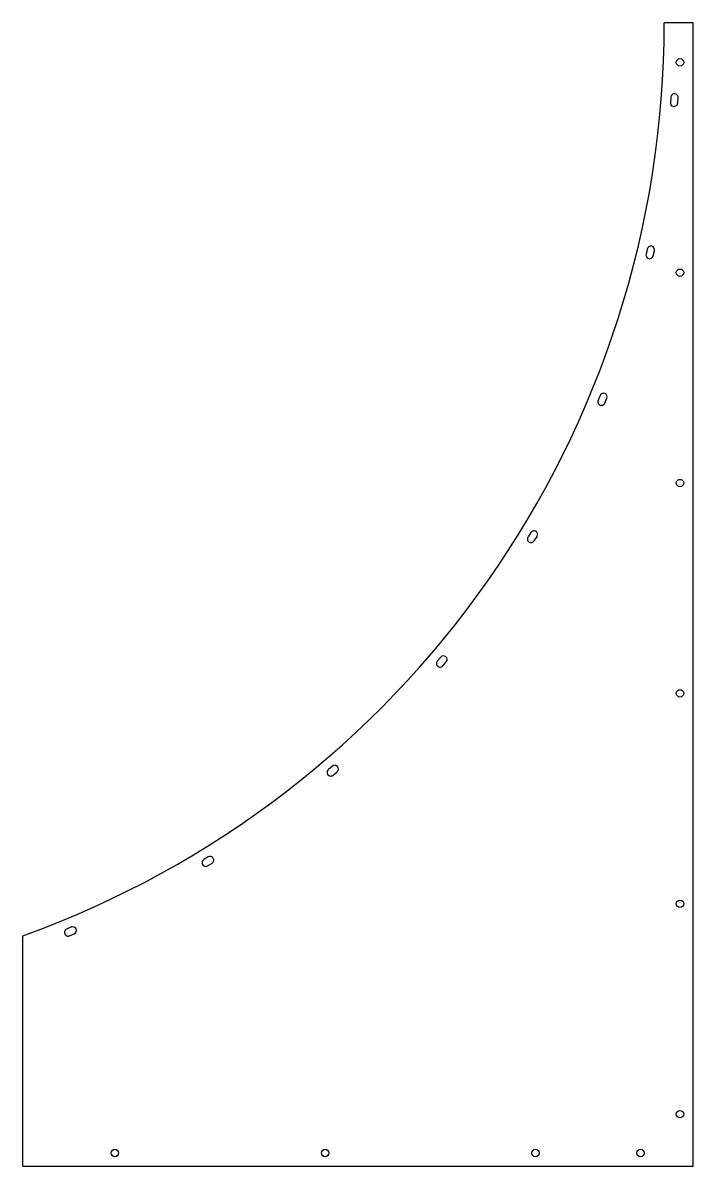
# Model space of a CAD drawing. Header units: millimetres. Extents: x 1139 to 2414, y 286 to 2460.
import ezdxf

# ---------------------------------------------------------------- set-up
doc = ezdxf.new("R2010")
doc.units = ezdxf.units.MM

msp = doc.modelspace()

# ---------------------------------------------------------------- linework, layer by layer
for p, q in [((2413.6, 2460.4), (2358.6, 2460.4)), ((2413.6, 286.4), (2413.6, 2460.4)), ((2371.3, 2319.3), (2370.5, 2309.3)), ((2384.4, 2308.2), (2385.2, 2318.2)), ((2326.3, 2030.4), (2324, 2020.7)), ((2337.6, 2017.4), (2339.9, 2027.1)), ((2236.7, 1752.1), (2232.9, 1742.9)), ((2245.8, 1737.5), (2249.6, 1746.8)), ((2104.7, 1491.3), (2099.5, 1482.8)), ((2111.4, 1475.5), (2116.6, 1484)), ((1933.5, 1254.3), (1927, 1246.7)), ((1937.6, 1237.6), (1944.1, 1245.2)), ((1727.3, 1047.1), (1719.7, 1040.6)), ((1728.8, 1029.9), (1736.4, 1036.4)), ((1491.3, 874.6), (1482.8, 869.4)), ((1490.1, 857.4), (1498.6, 862.7)), ((1231.2, 741.2), (1221.9, 737.3)), ((1138.6, 286.4), (1138.6, 724.5)), ((1227.3, 724.4), (1236.5, 728.2)), ((1138.6, 286.4), (2413.6, 286.4))]:
    msp.add_line(p, q)
for centre in [(2388.6, 2385.4), (2388.6, 1985.4), (2388.6, 1585.4), (2388.6, 1185.4), (2388.6, 785.4), (2388.6, 385.4), (1313.6, 311.4), (1713.6, 311.4), (2113.6, 311.4), (2313.6, 311.4)]:
    msp.add_circle(centre, 7)
for centre, radius, start, end in [((513.6, 2460.4), 1845, 289.8009, 0), ((2377.4, 2308.7), 7, 175.5, 355.5), ((2378.2, 2318.7), 7, 355.5, 175.5), ((2333.1, 2028.8), 7, 346.5, 166.5), ((2330.8, 2019), 7, 166.5, 346.5), ((2239.3, 1740.2), 7, 157.5, 337.5), ((2243.2, 1749.4), 7, 337.5, 157.5), ((2105.4, 1479.1), 7, 148.5, 328.5), ((2110.7, 1487.6), 7, 328.5, 148.5), ((1932.3, 1242.2), 7, 139.5, 319.5), ((1938.8, 1249.8), 7, 319.5, 139.5), ((1731.9, 1041.7), 7, 310.5, 130.5), ((1724.3, 1035.2), 7, 130.5, 310.5), ((1494.9, 868.6), 7, 301.5, 121.5), ((1486.4, 863.4), 7, 121.5, 301.5), ((1233.8, 734.7), 7, 292.5, 112.5), ((1224.6, 730.9), 7, 112.5, 292.5)]:
    msp.add_arc(centre, radius, start, end)

doc.saveas('drawing.dxf')
